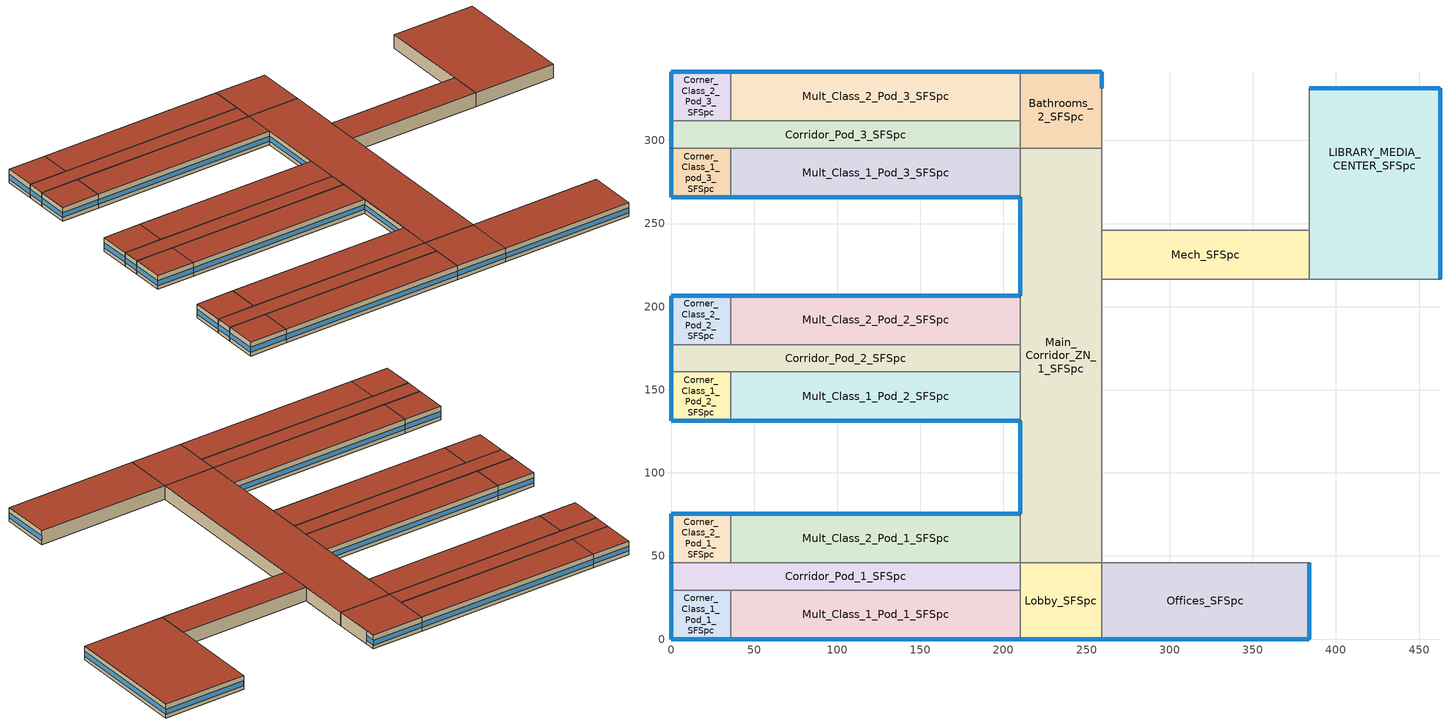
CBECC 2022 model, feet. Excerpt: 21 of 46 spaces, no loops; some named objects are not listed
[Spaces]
Mech_SFSpc
 floor to Mech_FFSpc (TypicalFloorInterior): 383.86,246.06 383.86,216.53 259.19,216.53 259.19,246.06 z13.12
 wall to Auditorium_FFSpc (MetalFrameWallInterior): 383.86,246.06 259.19,246.06 z13.12:26.25
 wall to Gym_FFSpc (MetalFrameWallInterior): 259.19,216.53 383.86,216.53 z13.12:26.25
 wall to LIBRARY_MEDIA_CENTER_SFSpc (MetalFrameWallInterior): 383.86,216.53 383.86,246.06 z13.12:26.25
 wall to Main_Corridor_ZN_1_SFSpc (MetalFrameWallInterior): 259.19,246.06 259.19,216.53 z13.12:26.25
 roof outside (WoodFramingAndOtherRoofU034): 383.86,216.53 383.86,246.06 259.19,246.06 259.19,216.53 z26.25
LIBRARY_MEDIA_CENTER_SFSpc
 floor to Kitchen_FFSpc (TypicalFloorInterior): 462.6,246.06 462.6,216.53 383.86,216.53 383.86,246.06 z13.12
 floor to Cafeteria_FFSpc (TypicalFloorInterior): 462.6,331.37 462.6,246.06 383.86,246.06 383.86,331.37 z13.12
 wall outside (MetalFramedWallU055): 462.6,216.53 462.6,331.37 383.86,331.37 z13.12:26.25
 wall to Auditorium_FFSpc (MetalFrameWallInterior): 383.86,331.37 383.86,246.06 z13.12:26.25
 wall to Aux_Gym_FFSpc (MetalFrameWallInterior): 383.86,216.53 462.6,216.53 z13.12:26.25
 window (Base_AllCZ_FixedWindowU34): 462.6,216.7 462.6,331.2 / 462.43,331.37 384.02,331.37 z16.73:21.34
 roof outside (WoodFramingAndOtherRoofU034): 462.6,216.53 462.6,331.37 383.86,331.37 383.86,216.53 z26.25
Main_Corridor_ZN_1_SFSpc
 floor to Main_Corridor_FFSpc (TypicalFloorInterior): 259.19,295.28 259.19,45.93 209.97,45.93 209.97,295.28 z13.12
 wall outside (MetalFramedWallU055): 209.97,131.23 209.97,75.46 / 209.97,265.75 209.97,206.69 z13.12:26.25
 wall to Auditorium_FFSpc (MetalFrameWallInterior): 259.19,246.06 259.19,295.28 z13.12:26.25
 wall to Gym_FFSpc (MetalFrameWallInterior): 259.19,45.93 259.19,216.53 z13.12:26.25
 wall to Bathrooms_2_SFSpc (MetalFrameWallInterior): 259.19,295.28 209.97,295.28 z13.12:26.25
 wall to Corridor_Pod_2_SFSpc (MetalFrameWallInterior): 209.97,177.16 209.97,160.76 z13.12:26.25
 wall to Lobby_SFSpc (MetalFrameWallInterior): 209.97,45.93 259.19,45.93 z13.12:26.25
 wall to Mult_Class_1_Pod_2_SFSpc (MetalFrameWallInterior): 209.97,160.76 209.97,131.23 z13.12:26.25
 wall to Mult_Class_2_Pod_1_SFSpc (MetalFrameWallInterior): 209.97,75.46 209.97,45.93 z13.12:26.25
 wall to Mult_Class_1_Pod_3_SFSpc (MetalFrameWallInterior): 209.97,295.28 209.97,265.75 z13.12:26.25
 wall to Mult_Class_2_Pod_2_SFSpc (MetalFrameWallInterior): 209.97,206.69 209.97,177.16 z13.12:26.25
 window (Base_AllCZ_FixedWindowU34): 209.97,131.07 209.97,75.62 / 209.97,265.58 209.97,206.86 z16.73:21.35
 roof outside (WoodFramingAndOtherRoofU034): 259.19,45.93 259.19,295.28 209.97,295.28 209.97,45.93 z26.25
Bathrooms_2_SFSpc
 floor to Bathrooms_FFSpc (TypicalFloorInterior): 259.19,341.21 259.19,295.28 209.97,295.28 209.97,341.21 z13.12
 wall outside (MetalFramedWallU055): 259.19,331.37 259.19,341.21 209.97,341.21 z13.12:26.25
 wall to Auditorium_FFSpc (MetalFrameWallInterior): 259.19,295.28 259.19,331.37 z13.12:26.25
 wall to Mult_Class_2_Pod_3_SFSpc (MetalFrameWallInterior): 209.97,341.21 209.97,311.68 z13.12:26.25
 wall to Corridor_Pod_3_SFSpc (MetalFrameWallInterior): 209.97,311.68 209.97,295.28 z13.12:26.25
 window (Base_AllCZ_FixedWindowU34): 259.19,331.53 259.19,341.04 z16.73:21.48; 259.02,341.21 210.14,341.21 z16.73:21.36
 roof outside (WoodFramingAndOtherRoofU034): 259.19,295.28 259.19,341.21 209.97,341.21 209.97,295.28 z26.25
Offices_SFSpc
 floor to Offices_FFSpc (TypicalFloorInterior): 383.86,45.93 383.86,0 259.19,0 259.19,45.93 z13.12
 wall outside (MetalFramedWallU055): 259.19,0 383.86,0 383.86,45.93 z13.12:26.25
 wall to Gym_FFSpc (MetalFrameWallInterior): 383.86,45.93 259.19,45.93 z13.12:26.25
 wall to Lobby_SFSpc (MetalFrameWallInterior): 259.19,45.93 259.19,0 z13.12:26.25
 window (Base_AllCZ_FixedWindowU34): 259.35,0 383.69,0 z16.73:21.34; 383.86,0.16 383.86,45.77 z16.73:21.36
 roof outside (WoodFramingAndOtherRoofU034): 383.86,0 383.86,45.93 259.19,45.93 259.19,0 z26.25
Mult_Class_2_Pod_3_SFSpc
 floor to Mult_Class_2_Pod_3_FFSpc (TypicalFloorInterior): 209.97,341.21 209.97,311.68 36.09,311.68 36.09,341.21 z13.12
 wall outside (MetalFramedWallU055): 209.97,341.21 36.09,341.21 z13.12:26.25
 wall to Corner_Class_2_Pod_3_SFSpc (MetalFrameWallInterior): 36.09,341.21 36.09,311.68 z13.12:26.25
 wall to Corridor_Pod_3_SFSpc (MetalFrameWallInterior): 36.09,311.68 209.97,311.68 z13.12:26.25
 window (Base_AllCZ_FixedWindowU34): 209.81,341.21 36.25,341.21 z16.73:21.33
 roof outside (WoodFramingAndOtherRoofU034): 209.97,311.68 209.97,341.21 36.09,341.21 36.09,311.68 z26.25
Corridor_Pod_3_SFSpc
 floor to Corridor_Pod_3_FFSpc (TypicalFloorInterior): 209.97,311.68 209.97,295.28 0,295.28 0,311.68 z13.12
 wall outside (MetalFramedWallU055): 0,311.68 0,295.28 z13.12:26.25
 wall to Corner_Class_1_pod_3_SFSpc (MetalFrameWallInterior): 0,295.28 36.09,295.28 z13.12:26.25
 wall to Corner_Class_2_Pod_3_SFSpc (MetalFrameWallInterior): 36.09,311.68 0,311.68 z13.12:26.25
 wall to Mult_Class_1_Pod_3_SFSpc (MetalFrameWallInterior): 36.09,295.28 209.97,295.28 z13.12:26.25
 window (Base_AllCZ_FixedWindowU34): 0,311.52 0,295.44 z16.73:21.42
 roof outside (WoodFramingAndOtherRoofU034): 209.97,295.28 209.97,311.68 0,311.68 0,295.28 z26.25
Corner_Class_1_Pod_1_SFSpc
 floor to Corner_Class_1_Pod_1_FFSpc (TypicalFloorInterior): 36.09,29.53 36.09,0 0,0 0,29.53 z13.12
 wall outside (MetalFramedWallU055): 0,29.53 0,0 36.09,0 z13.12:26.25
 wall to Mult_Class_1_Pod_1_SFSpc (MetalFrameWallInterior): 36.09,0 36.09,29.53 z13.12:26.25
 wall to Corridor_Pod_1_SFSpc (MetalFrameWallInterior): 36.09,29.53 0,29.53 z13.12:26.25
 window (Base_AllCZ_FixedWindowU34): 0.16,0 35.93,0 z16.73:21.37; 0,29.36 0,0.16 z16.73:21.38
 roof outside (WoodFramingAndOtherRoofU034): 36.09,0 36.09,29.53 0,29.53 0,0 z26.25
Mult_Class_1_Pod_1_SFSpc
 floor to Mult_Class_1_Pod_1_FFSpc (TypicalFloorInterior): 209.97,29.53 209.97,0 36.09,0 36.09,29.53 z13.12
 wall outside (MetalFramedWallU055): 36.09,0 209.97,0 z13.12:26.25
 wall to Corridor_Pod_1_SFSpc (MetalFrameWallInterior): 209.97,29.53 36.09,29.53 z13.12:26.25
 wall to Lobby_SFSpc (MetalFrameWallInterior): 209.97,0 209.97,29.53 z13.12:26.25
 window (Base_AllCZ_FixedWindowU34): 36.25,0 209.81,0 z16.73:21.33
 roof outside (WoodFramingAndOtherRoofU034): 209.97,0 209.97,29.53 36.09,29.53 36.09,0 z26.25
Corridor_Pod_1_SFSpc
 floor to Corridor_Pod_1_FFSpc (TypicalFloorInterior): 209.97,45.93 209.97,29.53 0,29.53 0,45.93 z13.12
 wall outside (MetalFramedWallU055): 0,45.93 0,29.53 z13.12:26.25
 wall to Corner_Class_2_Pod_1_SFSpc (MetalFrameWallInterior): 36.09,45.93 0,45.93 z13.12:26.25
 wall to Lobby_SFSpc (MetalFrameWallInterior): 209.97,29.53 209.97,45.93 z13.12:26.25
 wall to Mult_Class_2_Pod_1_SFSpc (MetalFrameWallInterior): 209.97,45.93 36.09,45.93 z13.12:26.25
 window (Base_AllCZ_FixedWindowU34): 0,45.77 0,29.69 z16.73:21.42
 roof outside (WoodFramingAndOtherRoofU034): 209.97,29.53 209.97,45.93 0,45.93 0,29.53 z26.25
Corner_Class_1_Pod_2_SFSpc
 floor to Corner_Class_1_Pod_2_FFSpc (TypicalFloorInterior): 36.09,160.76 36.09,131.23 0,131.23 0,160.76 z13.12
 wall outside (MetalFramedWallU055): 0,160.76 0,131.23 36.09,131.23 z13.12:26.25
 wall to Mult_Class_1_Pod_2_SFSpc (MetalFrameWallInterior): 36.09,131.23 36.09,160.76 z13.12:26.25
 wall to Corridor_Pod_2_SFSpc (MetalFrameWallInterior): 36.09,160.76 0,160.76 z13.12:26.25
 window (Base_AllCZ_FixedWindowU34): 0.16,131.23 35.93,131.23 z16.73:21.37; 0,160.6 0,131.4 z16.73:21.38
 roof outside (WoodFramingAndOtherRoofU034): 36.09,131.23 36.09,160.76 0,160.76 0,131.23 z26.25
Mult_Class_1_Pod_2_SFSpc
 floor to Mult_Class_1_Pod_2_FFSpc (TypicalFloorInterior): 209.97,160.76 209.97,131.23 36.09,131.23 36.09,160.76 z13.12
 wall outside (MetalFramedWallU055): 36.09,131.23 209.97,131.23 z13.12:26.25
 wall to Corridor_Pod_2_SFSpc (MetalFrameWallInterior): 209.97,160.76 36.09,160.76 z13.12:26.25
 window (Base_AllCZ_FixedWindowU34): 36.25,131.23 209.81,131.23 z16.73:21.33
 roof outside (WoodFramingAndOtherRoofU034): 209.97,131.23 209.97,160.76 36.09,160.76 36.09,131.23 z26.25
Corridor_Pod_2_SFSpc
 floor to Corridor_Pod_2_FFSpc (TypicalFloorInterior): 209.97,177.16 209.97,160.76 0,160.76 0,177.16 z13.12
 wall outside (MetalFramedWallU055): 0,177.16 0,160.76 z13.12:26.25
 wall to Corner_Class_2_Pod_2_SFSpc (MetalFrameWallInterior): 36.09,177.16 0,177.16 z13.12:26.25
 wall to Mult_Class_2_Pod_2_SFSpc (MetalFrameWallInterior): 209.97,177.16 36.09,177.16 z13.12:26.25
 window (Base_AllCZ_FixedWindowU34): 0,177 0,160.93 z16.73:21.42
 roof outside (WoodFramingAndOtherRoofU034): 209.97,160.76 209.97,177.16 0,177.16 0,160.76 z26.25
Corner_Class_1_pod_3_SFSpc
 floor to Corner_Class_1_Pod_3_FFSpc (TypicalFloorInterior): 36.09,295.28 36.09,265.75 0,265.75 0,295.28 z13.12
 wall outside (MetalFramedWallU055): 0,295.28 0,265.75 36.09,265.75 z13.12:26.25
 wall to Mult_Class_1_Pod_3_SFSpc (MetalFrameWallInterior): 36.09,265.75 36.09,295.28 z13.12:26.25
 window (Base_AllCZ_FixedWindowU34): 0.16,265.75 35.93,265.75 z16.73:21.37; 0,295.11 0,265.91 z16.73:21.38
 roof outside (WoodFramingAndOtherRoofU034): 36.09,265.75 36.09,295.28 0,295.28 0,265.75 z26.25
Mult_Class_1_Pod_3_SFSpc
 floor to Mult_Class_1_Pod_3_FFSpc (TypicalFloorInterior): 209.97,295.28 209.97,265.75 36.09,265.75 36.09,295.28 z13.12
 wall outside (MetalFramedWallU055): 36.09,265.75 209.97,265.75 z13.12:26.25
 window (Base_AllCZ_FixedWindowU34): 36.25,265.75 209.81,265.75 z16.73:21.33
 roof outside (WoodFramingAndOtherRoofU034): 209.97,265.75 209.97,295.28 36.09,295.28 36.09,265.75 z26.25
Corner_Class_2_Pod_1_SFSpc
 floor to Corner_Class_2_Pod_1_FFSpc (TypicalFloorInterior): 36.09,75.46 36.09,45.93 0,45.93 0,75.46 z13.12
 wall outside (MetalFramedWallU055): 36.09,75.46 0,75.46 0,45.93 z13.12:26.25
 wall to Mult_Class_2_Pod_1_SFSpc (MetalFrameWallInterior): 36.09,45.93 36.09,75.46 z13.12:26.25
 window (Base_AllCZ_FixedWindowU34): 35.93,75.46 0.16,75.46 z16.73:21.37; 0,75.3 0,46.1 z16.73:21.38
 roof outside (WoodFramingAndOtherRoofU034): 36.09,45.93 36.09,75.46 0,75.46 0,45.93 z26.25
Mult_Class_2_Pod_1_SFSpc
 floor to Mult_Class_2_Pod_1_FFSpc (TypicalFloorInterior): 209.97,75.46 209.97,45.93 36.09,45.93 36.09,75.46 z13.12
 wall outside (MetalFramedWallU055): 209.97,75.46 36.09,75.46 z13.12:26.25
 window (Base_AllCZ_FixedWindowU34): 209.81,75.46 36.25,75.46 z16.73:21.33
 roof outside (WoodFramingAndOtherRoofU034): 209.97,45.93 209.97,75.46 36.09,75.46 36.09,45.93 z26.25
Corner_Class_2_Pod_2_SFSpc
 floor to Corner_Class_2_Pod_2_FFSpc (TypicalFloorInterior): 36.09,206.69 36.09,177.16 0,177.16 0,206.69 z13.12
 wall outside (MetalFramedWallU055): 36.09,206.69 0,206.69 0,177.16 z13.12:26.25
 wall to Mult_Class_2_Pod_2_SFSpc (MetalFrameWallInterior): 36.09,177.16 36.09,206.69 z13.12:26.25
 window (Base_AllCZ_FixedWindowU34): 35.93,206.69 0.16,206.69 z16.73:21.37; 0,206.53 0,177.33 z16.73:21.38
 roof outside (WoodFramingAndOtherRoofU034): 36.09,177.16 36.09,206.69 0,206.69 0,177.16 z26.25
Mult_Class_2_Pod_2_SFSpc
 floor to Mult_Class_2_Pod_2_FFSpc (TypicalFloorInterior): 209.97,206.69 209.97,177.16 36.09,177.16 36.09,206.69 z13.12
 wall outside (MetalFramedWallU055): 209.97,206.69 36.09,206.69 z13.12:26.25
 window (Base_AllCZ_FixedWindowU34): 209.81,206.69 36.25,206.69 z16.73:21.33
 roof outside (WoodFramingAndOtherRoofU034): 209.97,177.16 209.97,206.69 36.09,206.69 36.09,177.16 z26.25
Corner_Class_2_Pod_3_SFSpc
 floor to Corner_Class_2_Pod_3_FFSpc (TypicalFloorInterior): 36.09,341.21 36.09,311.68 0,311.68 0,341.21 z13.12
 wall outside (MetalFramedWallU055): 36.09,341.21 0,341.21 0,311.68 z13.12:26.25
 window (Base_AllCZ_FixedWindowU34): 35.93,341.21 0.16,341.21 z16.73:21.37; 0,341.04 0,311.84 z16.73:21.38
 roof outside (WoodFramingAndOtherRoofU034): 36.09,311.68 36.09,341.21 0,341.21 0,311.68 z26.25
Lobby_SFSpc
 floor to Lobby_FFSpc (TypicalFloorInterior): 259.19,45.93 259.19,0 209.97,0 209.97,45.93 z13.12
 wall outside (MetalFramedWallU055): 209.97,0 259.19,0 z13.12:26.25
 window (Base_AllCZ_FixedWindowU34): 210.14,0 259.02,0 z16.73:21.36
 roof outside (WoodFramingAndOtherRoofU034): 259.19,0 259.19,45.93 209.97,45.93 209.97,0 z26.25
[Proj]
LargeSchool: CliZn=ClimateZone12; ZipCode=95814; CalculateEnergyCosts=1; QuickAnalysis=0; DisableMandOccSensorCtrl=1; CompType=NewComplete; AirBarrier=Air barrier - not verified
[Bldg]
Secondary School: BldgAz=0
[Mat]
Name | CodeCat | CodeItem
Stucco - 7/8 in. | Plastering Materials | Stucco - 7/8 in.
Air - Metal Wall Framing - 16 or 24 in. OC | Air | Air - Metal Wall Framing - 16 or 24 in. OC
Metal Standing Seam - 1/16 in. | Roofing | Metal Standing Seam - 1/16 in.
Gypsum Board - 5/8in | Bldg Board and Siding | Gypsum Board - 5/8 in.
Gypsum Board - 1/2 in. | Bldg Board and Siding | Gypsum Board - 1/2 in.
Compliance Insulation R28.63 | Insulation Board | Compliance Insulation R28.63
Metal Deck - 1/16 in. | Bldg Board and Siding | Metal Deck - 1/16 in.
Concrete - 140 lb/ft3 - 4 in. | Concrete | Concrete - 140 lb/ft3 - 4 in.
Carpet - 3/4 in. | Finish Materials | Carpet - 3/4 in.
Compliance Insulation R14.60 | Insulation Board | Compliance Insulation R14.60
Compliance Insulation R1.41 | Insulation Board | Compliance Insulation R1.41
Compliance Insulation R0.02 | Insulation Board | Compliance Insulation R0.02
[ConsAssm]
Name | CompatibleSurfType | CRRCInitialRefl | CRRCAgedRefl | CRRCInitialEmit | CRRCAgedEmit | CRRCProdID | MatRef[1] | MatRef[2] | SpecMthd | ExtRoughness | MatRef[3] | MatRef[4] | MatRef[5] | MatRef[6] | MatRef[7]
WoodFramingAndOtherRoofU034 | Roof | 0.63 | 0.63 | 0.85 | 0.85 | XXXX-XXXX | Metal Standing Seam - 1/16 in. | Compliance Insulation R28.63
TypicalFloorInterior | InteriorFloor |  |  |  |  |  | Metal Deck - 1/16 in. | Concrete - 140 lb/ft3 - 4 in. | Layers | MediumRough | Carpet - 3/4 in.
MetalFrameWallInterior | InteriorWall |  |  |  |  |  | Gypsum Board - 5/8in | Air - Metal Wall Framing - 16 or 24 in. OC | Layers | Smooth | Gypsum Board - 5/8in
MetalFramedWallU055 | ExteriorWall |  |  |  |  |  | Stucco - 7/8 in. | Compliance Insulation R14.60 | Layers | MediumRough | Compliance Insulation R1.41 | Compliance Insulation R0.02 | Compliance Insulation R0.02 | Air - Metal Wall Framing - 16 or 24 in. OC | Gypsum Board - 1/2 in.
[FenCons]
Base_AllCZ_FixedWindowU34: FenProdType=FixedWindow; SHGC=0.22; UFactor=0.34; VT=0.42
[Story]
Building Story 2
[Spc] Story=Building Story 2; SHWFluidSegRef=SHW Supply
Name | ThrmlZnRef | Vol | SpcFuncDefaultsRef | SecSide100PctControlled | VentPerSpc | ExhNumFixtures | PriSide100PctControlled | SpcFunc
Bathrooms_2_SFSpc | Bathrooms_SF_Zn | 29664.3 | Restroom Defaults | 1 | 100 | 2
Corner_Class_1_Pod_1_SFSpc | Corner_Class_1_Pod_1_SF_Zn | 13984.6 | Classroom Defaults | 1
Corner_Class_1_Pod_2_SFSpc | Corner_Class_1_Pod_2_SF_Zn | 13984.6 | Classroom Defaults | 1
Corner_Class_1_pod_3_SFSpc | Corner_Class_1_Pod_3_SF_Zn | 13984.6 | Classroom Defaults | 1
Corner_Class_2_Pod_1_SFSpc | Corner_Class_2_Pod_1_SF_Zn | 13984.6 | Classroom Defaults | 1
Corner_Class_2_Pod_2_SFSpc | Corner_Class_2_Pod_2_SF_Zn | 13984.6 | Classroom Defaults | 1
Corner_Class_2_Pod_3_SFSpc | Corner_Class_2_Pod_3_SF_Zn | 13984.6 | Classroom Defaults | 1
Corridor_Pod_1_SFSpc | Corridor_Pod_1_SF_Zn | 45202.8 | Corridor/Lobby Defaults | 0 |  |  | 0
Corridor_Pod_2_SFSpc | Corridor_Pod_2_SF_Zn | 45202.8 | Corridor/Lobby Defaults
Corridor_Pod_3_SFSpc | Corridor_Pod_3_SF_Zn | 45202.8 | Corridor/Lobby Defaults
LIBRARY_MEDIA_CENTER_SFSpc | LIBRARY_MEDIA_CENTER_SF_Zn | 118657 |  | 1 |  |  |  | Library (Reading Area)
Lobby_SFSpc | Lobby_SF_Zn | 29664.3 | Corridor/Lobby Defaults | 1
Main_Corridor_ZN_1_SFSpc | Main_Corridor_SF_Zn | 161035 | Corridor/Lobby Defaults | 1
Mech_SFSpc | Mech_SF_Zn | 48310.5 | Elec/Mech Room Defaults
Mult_Class_1_Pod_1_SFSpc | Mult_Class_1_Pod_1_SF_Zn | 67380.4 | Classroom Defaults | 1
Mult_Class_1_Pod_2_SFSpc | Mult_Class_1_Pod_2_SF_Zn | 67380.4 | Classroom Defaults | 1
Mult_Class_1_Pod_3_SFSpc | Mult_Class_1_Pod_3_SF_Zn | 67380.4 | Classroom Defaults | 1
Mult_Class_2_Pod_1_SFSpc | Mult_Class_2_Pod_1_SF_Zn | 67380.4 | Classroom Defaults | 1
Mult_Class_2_Pod_2_SFSpc | Mult_Class_2_Pod_2_SF_Zn | 67380.4 | Classroom Defaults | 1
Mult_Class_2_Pod_3_SFSpc | Mult_Class_2_Pod_3_SF_Zn | 67380.4 | Classroom Defaults | 1
Offices_SFSpc | Offices_SF_Zn | 75149.6 | Office Defaults | 1
[ThrmlZn] Type=Conditioned; PriAirCondgSysRef[1]=VAV_2; VentSysPriority=1; ClgTstatSchRef=OfficeClgSetpt; HtgTstatSchRef=OfficeHtgSetpt; HtgDsgnSupAirTempDiff=25; HtgDsgnMaxFlowFrac=0.5
Name | VentSysRef | ClgDsgnSupAirTempDiff | VentCtrlMthd | DayltgIllumRefPt1Coord | DayltgIllumRefPt2Coord | DayltgIllumSetpt1 | DayltgIllumSetpt2 | DayltgCtrlLtgFrac1 | DayltgCtrlLtgFrac2 | DayltgCtrlType | DayltgMinDimLtgFrac | DayltgMinDimPwrFrac | ExhSysRef | PriAirCondgSysPriority[1]
Bathrooms_SF_Zn | Bath_SF_Exhaust | 20 | Fixed | ( 250.827, 336.286, 15.6234 ) | ( 242.468, 336.286, 15.6234 ) | 112.5 | 150 | 0.200342 | 0.157959 | Continuous | 0.2 | 0.2 | Bath_SF_Exhaust
Corner_Class_1_Pod_1_SF_Zn | VAV_2 | 20 |  | ( 18.0446, 8.2426, 15.6234 ) | ( 18.0446, 16.4852, 15.6234 ) | 412.5 | 550 | 0.444193 | 0.316451 | Continuous | 0.2 | 0.2 |  | 1
Corner_Class_1_Pod_2_SF_Zn | VAV_2 | 20 |  | ( 18.0446, 139.477, 15.6234 ) | ( 18.0446, 147.719, 15.6234 ) | 412.5 | 550 | 0.442791 | 0.316457 | Continuous | 0.2 | 0.2 |  | 1
Corner_Class_1_Pod_3_SF_Zn | VAV_2 | 20 |  | ( 18.0446, 273.991, 15.6234 ) | ( 18.0446, 282.233, 15.6234 ) | 412.5 | 550 | 0.444187 | 0.316447 | Continuous | 0.2 | 0.2 |  | 1
Corner_Class_2_Pod_1_SF_Zn | VAV_2 | 20 |  | ( 8.252, 60.6955, 15.6234 ) | ( 16.504, 60.6955, 15.6234 ) | 412.5 | 550 | 0.444194 | 0.316452 | Continuous | 0.2 | 0.2 |  | 1
Corner_Class_2_Pod_2_SF_Zn | VAV_2 | 20 |  | ( 8.252, 191.929, 15.6234 ) | ( 16.504, 191.929, 15.6234 ) | 412.5 | 550 | 0.444187 | 0.316447 | Continuous | 0.2 | 0.2 |  | 1
Corner_Class_2_Pod_3_SF_Zn | VAV_2 | 20 |  | ( 8.252, 326.443, 15.6234 ) | ( 16.504, 326.443, 15.6234 ) | 412.5 | 550 | 0.444202 | 0.316457 | Continuous | 0.2 | 0.2 |  | 1
Corridor_Pod_1_SF_Zn; Corridor_Pod_2_SF_Zn; Corridor_Pod_3_SF_Zn | VAV_2 | 20 | Fixed |  |  |  |  | 0 | 0 |  |  |  |  | 1
LIBRARY_MEDIA_CENTER_SF_Zn | VAV_2 | 20 | Fixed | ( 454.384, 273.95, 15.6234 ) | ( 446.171, 273.95, 15.6234 ) | 487.5 | 650 | 0.168576 | 0.15331 | Continuous | 0.2 | 0.2 |  | 1
Lobby_SF_Zn | VAV_2 | 20 | Fixed | ( 234.58, 8.2312, 15.6234 ) | ( 234.58, 16.4624, 15.6234 ) | 112.5 | 150 | 0.179601 | 0.178694 | Continuous | 0.2 | 0.2 |  | 1
Main_Corridor_SF_Zn | VAV_2 | 20 | Fixed | ( 218.2, 236.221, 15.6234 ) | ( 226.426, 236.221, 15.6234 ) | 112.5 | 150 | 0.0878233 | 0.0873798 | Continuous | 0.2 | 0.2 |  | 1
Mech_SF_Zn | VAV_2 | 15 | Fixed |  |  |  |  | 0 | 0 |  |  |  |  | 1
Mult_Class_1_Pod_1_SF_Zn | VAV_2 | 20 |  | ( 123.032, 8.2092, 15.6234 ) | ( 123.032, 16.4184, 15.6234 ) | 412.5 | 550 | 0.277973 | 0.277973 | Continuous | 0.2 | 0.2 |  | 1
Mult_Class_1_Pod_2_SF_Zn | VAV_2 | 20 |  | ( 123.032, 139.443, 15.6234 ) | ( 123.032, 147.652, 15.6234 ) | 412.5 | 550 | 0.277978 | 0.277978 | Continuous | 0.2 | 0.2 |  | 1
Mult_Class_1_Pod_3_SF_Zn | VAV_2 | 20 |  | ( 123.032, 273.957, 15.6234 ) | ( 123.032, 282.166, 15.6234 ) | 412.5 | 550 | 0.277969 | 0.277969 | Continuous | 0.2 | 0.2 |  | 1
Mult_Class_2_Pod_1_SF_Zn | VAV_2 | 20 |  | ( 123.032, 67.2501, 15.6234 ) | ( 123.032, 59.0409, 15.6234 ) | 412.5 | 550 | 0.277974 | 0.277974 | Continuous | 0.2 | 0.2 |  | 1
Mult_Class_2_Pod_2_SF_Zn | VAV_2 | 20 |  | ( 123.032, 198.484, 15.6234 ) | ( 123.032, 190.275, 15.6234 ) | 412.5 | 550 | 0.277969 | 0.277969 | Continuous | 0.2 | 0.2 |  | 1
Mult_Class_2_Pod_3_SF_Zn | VAV_2 | 20 |  | ( 123.032, 332.998, 15.6234 ) | ( 123.032, 324.789, 15.6234 ) | 412.5 | 550 | 0.277978 | 0.277978 | Continuous | 0.2 | 0.2 |  | 1
Offices_SF_Zn | VAV_2 | 20 | Fixed | ( 321.522, 8.2126, 15.6234 ) | ( 321.522, 16.4252, 15.6234 ) | 287.5 | 1150 | 0.233085 | 0.209434 | Continuous | 0.2 | 0.2 |  | 1
[SpcFuncDefaults]
Name | SpcFunc
Office Defaults | Office Area (>250 square feet)
Classroom Defaults | Classroom, Lecture, Training, Vocational Areas
Restroom Defaults | Restrooms
Corridor/Lobby Defaults | Corridor Area
Elec/Mech Room Defaults | Electrical, Mechanical, Telephone Rooms
